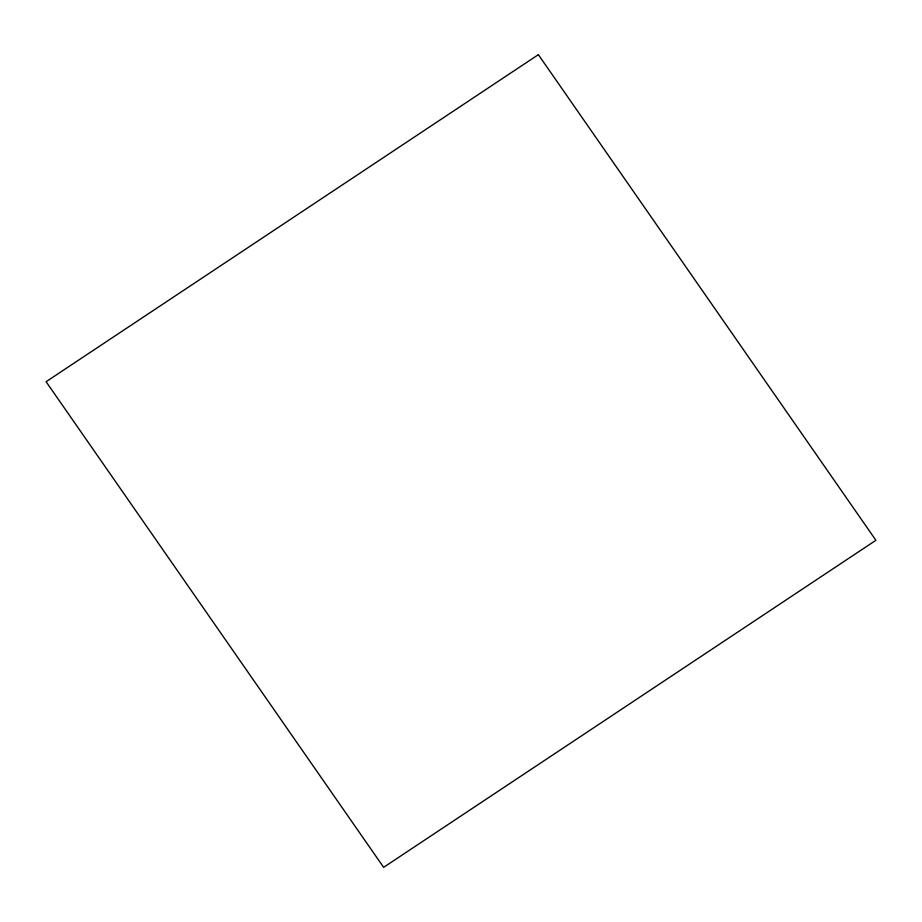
<?xml version="1.0" encoding="UTF-8"?>
<svg xmlns="http://www.w3.org/2000/svg" width="922" height="922" viewBox="0 0 922 922"><rect width="100%" height="100%" fill="white"/><g stroke="black" fill="none" stroke-linecap="round" stroke-linejoin="round"><path stroke-width="1.38" d="M538.367 54.663L46.1 381.708L383.633 867.337L875.9 540.292L538.367 54.663"/></g></svg>
